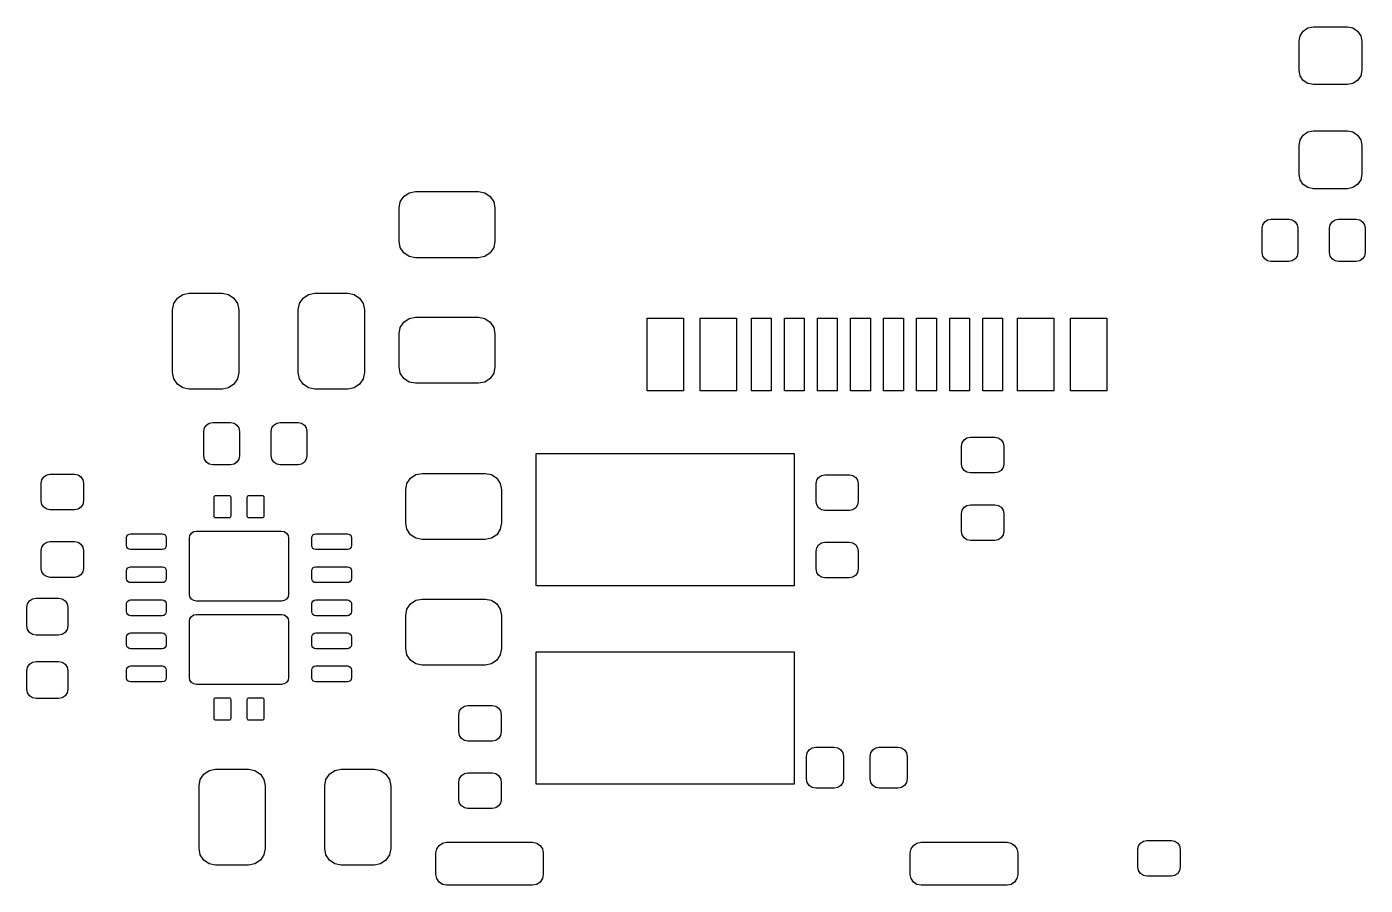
# Model space of a CAD drawing. Header units: inches. Extents: x 5.12 to 5.94, y -4.12 to -1.81.
# Drawn here: x 5.124 to 5.921, y -2.324 to -1.813 of the extents above; entities that cross this region are included whole.
import ezdxf

# ---------------------------------------------------------------- set-up
doc = ezdxf.new("R2010")
doc.units = ezdxf.units.IN
doc.header["$MEASUREMENT"] = 0
doc.layers.add('F.Paste', color=253, linetype='CONTINUOUS', true_color=0xb4a09a)

msp = doc.modelspace()

# ---------------------------------------------------------------- linework, layer by layer
at = {"layer": 'F.Paste', "linetype": 'CONTINUOUS'}
for p, q in [((5.88195, -1.81809), (5.88382, -1.8153)), ((5.88382, -1.8153), (5.88662, -1.81343)), ((5.88662, -1.81343), (5.88991, -1.81278)), ((5.88991, -1.81278), (5.91009, -1.81278)), ((5.91009, -1.81278), (5.91338, -1.81343)), ((5.91338, -1.81343), (5.91618, -1.8153)), ((5.91618, -1.8153), (5.91805, -1.81809)), ((5.8813, -1.82139), (5.88195, -1.81809)), ((5.8813, -1.83861), (5.8813, -1.82139)), ((5.91805, -1.81809), (5.9187, -1.82139)), ((5.9187, -1.82139), (5.9187, -1.83861)), ((5.88195, -1.84191), (5.8813, -1.83861)), ((5.9187, -1.83861), (5.91805, -1.84191)), ((5.88382, -1.8447), (5.88195, -1.84191)), ((5.88662, -1.84657), (5.88382, -1.8447)), ((5.88991, -1.84722), (5.88662, -1.84657)), ((5.91009, -1.84722), (5.88991, -1.84722)), ((5.91338, -1.84657), (5.91009, -1.84722)), ((5.91618, -1.8447), (5.91338, -1.84657)), ((5.91805, -1.84191), (5.91618, -1.8447)), ((5.8813, -1.8834), (5.88195, -1.8801)), ((5.88195, -1.8801), (5.88382, -1.87731)), ((5.88382, -1.87731), (5.88662, -1.87544)), ((5.88662, -1.87544), (5.88991, -1.87478)), ((5.88991, -1.87478), (5.91009, -1.87478)), ((5.91009, -1.87478), (5.91338, -1.87544)), ((5.91338, -1.87544), (5.91618, -1.87731)), ((5.91618, -1.87731), (5.91805, -1.8801)), ((5.91805, -1.8801), (5.9187, -1.8834)), ((5.8813, -1.90062), (5.8813, -1.8834)), ((5.9187, -1.8834), (5.9187, -1.90062)), ((5.88195, -1.90392), (5.8813, -1.90062)), ((5.88382, -1.90671), (5.88195, -1.90392)), ((5.91805, -1.90392), (5.91618, -1.90671)), ((5.9187, -1.90062), (5.91805, -1.90392)), ((5.34834, -1.9138), (5.35153, -1.91166)), ((5.35153, -1.91166), (5.3553, -1.91091)), ((5.3553, -1.91091), (5.3927, -1.91091)), ((5.3927, -1.91091), (5.39647, -1.91166)), ((5.39647, -1.91166), (5.39966, -1.9138)), ((5.88662, -1.90858), (5.88382, -1.90671)), ((5.88991, -1.90923), (5.88662, -1.90858)), ((5.91009, -1.90923), (5.88991, -1.90923)), ((5.91338, -1.90858), (5.91009, -1.90923)), ((5.91618, -1.90671), (5.91338, -1.90858)), ((5.34546, -1.92076), (5.34621, -1.91699)), ((5.34621, -1.91699), (5.34834, -1.9138)), ((5.39966, -1.9138), (5.40179, -1.91699)), ((5.40179, -1.91699), (5.40254, -1.92076)), ((5.34546, -1.94044), (5.34546, -1.92076)), ((5.40254, -1.92076), (5.40254, -1.94044)), ((5.86085, -1.92896), (5.86257, -1.92781)), ((5.86257, -1.92781), (5.86461, -1.9274)), ((5.86461, -1.9274), (5.87524, -1.9274)), ((5.87524, -1.9274), (5.87727, -1.92781)), ((5.87727, -1.92781), (5.87899, -1.92896)), ((5.90101, -1.92896), (5.90273, -1.92781)), ((5.90273, -1.92781), (5.90476, -1.9274)), ((5.90476, -1.9274), (5.91539, -1.9274)), ((5.91539, -1.9274), (5.91743, -1.92781)), ((5.91743, -1.92781), (5.91915, -1.92896)), ((5.85929, -1.93272), (5.8597, -1.93068)), ((5.85929, -1.94728), (5.85929, -1.93272)), ((5.8597, -1.93068), (5.86085, -1.92896)), ((5.87899, -1.92896), (5.88015, -1.93068)), ((5.88015, -1.93068), (5.88055, -1.93272)), ((5.88055, -1.93272), (5.88055, -1.94728)), ((5.89945, -1.93272), (5.89985, -1.93068)), ((5.89945, -1.94728), (5.89945, -1.93272)), ((5.89985, -1.93068), (5.90101, -1.92896)), ((5.91915, -1.92896), (5.9203, -1.93068)), ((5.9203, -1.93068), (5.92071, -1.93272)), ((5.92071, -1.93272), (5.92071, -1.94728)), ((5.34621, -1.94421), (5.34546, -1.94044)), ((5.34834, -1.9474), (5.34621, -1.94421)), ((5.40179, -1.94421), (5.39966, -1.9474)), ((5.40254, -1.94044), (5.40179, -1.94421)), ((5.35153, -1.94953), (5.34834, -1.9474)), ((5.3553, -1.95028), (5.35153, -1.94953)), ((5.3927, -1.95028), (5.3553, -1.95028)), ((5.39647, -1.94953), (5.3927, -1.95028)), ((5.39966, -1.9474), (5.39647, -1.94953)), ((5.8597, -1.94932), (5.85929, -1.94728)), ((5.86085, -1.95104), (5.8597, -1.94932)), ((5.86257, -1.95219), (5.86085, -1.95104)), ((5.86461, -1.9526), (5.86257, -1.95219)), ((5.87727, -1.95219), (5.87524, -1.9526)), ((5.87899, -1.95104), (5.87727, -1.95219)), ((5.88015, -1.94932), (5.87899, -1.95104)), ((5.88055, -1.94728), (5.88015, -1.94932)), ((5.89985, -1.94932), (5.89945, -1.94728)), ((5.90101, -1.95104), (5.89985, -1.94932)), ((5.90273, -1.95219), (5.90101, -1.95104)), ((5.90476, -1.9526), (5.90273, -1.95219)), ((5.91743, -1.95219), (5.91539, -1.9526)), ((5.91915, -1.95104), (5.91743, -1.95219)), ((5.9203, -1.94932), (5.91915, -1.95104)), ((5.92071, -1.94728), (5.9203, -1.94932)), ((5.87524, -1.9526), (5.86461, -1.9526)), ((5.91539, -1.9526), (5.90476, -1.9526)), ((5.21138, -1.97753), (5.21351, -1.97434)), ((5.21351, -1.97434), (5.21671, -1.97221)), ((5.21671, -1.97221), (5.22047, -1.97146)), ((5.22047, -1.97146), (5.24016, -1.97146)), ((5.24016, -1.97146), (5.24392, -1.97221)), ((5.24392, -1.97221), (5.24712, -1.97434)), ((5.24712, -1.97434), (5.24925, -1.97753)), ((5.28618, -1.97753), (5.28832, -1.97434)), ((5.28832, -1.97434), (5.29151, -1.97221)), ((5.29151, -1.97221), (5.29528, -1.97146)), ((5.29528, -1.97146), (5.31496, -1.97146)), ((5.31496, -1.97146), (5.31873, -1.97221)), ((5.31873, -1.97221), (5.32192, -1.97434)), ((5.32192, -1.97434), (5.32405, -1.97753)), ((5.21063, -1.9813), (5.21138, -1.97753)), ((5.21063, -2.0187), (5.21063, -1.9813)), ((5.24925, -1.97753), (5.25, -1.9813)), ((5.25, -1.9813), (5.25, -2.0187)), ((5.28543, -1.9813), (5.28618, -1.97753)), ((5.28543, -2.0187), (5.28543, -1.9813)), ((5.32405, -1.97753), (5.3248, -1.9813)), ((5.3248, -1.9813), (5.3248, -2.0187)), ((5.34546, -1.99556), (5.34621, -1.99179)), ((5.34621, -1.99179), (5.34834, -1.9886)), ((5.34834, -1.9886), (5.35153, -1.98647)), ((5.35153, -1.98647), (5.3553, -1.98572)), ((5.3553, -1.98572), (5.3927, -1.98572)), ((5.3927, -1.98572), (5.39647, -1.98647)), ((5.39647, -1.98647), (5.39966, -1.9886)), ((5.39966, -1.9886), (5.40179, -1.99179)), ((5.40179, -1.99179), (5.40254, -1.99556)), ((5.49319, -2.02963), (5.49319, -1.98632)), ((5.49319, -1.98632), (5.51484, -1.98632)), ((5.51484, -1.98632), (5.51484, -2.02963)), ((5.52469, -2.02963), (5.52469, -1.98632)), ((5.52469, -1.98632), (5.54634, -1.98632)), ((5.54634, -1.98632), (5.54634, -2.02963)), ((5.5552, -2.02963), (5.5552, -1.98632)), ((5.5552, -1.98632), (5.56701, -1.98632)), ((5.56701, -1.98632), (5.56701, -2.02963)), ((5.57488, -2.02963), (5.57488, -1.98632)), ((5.57488, -1.98632), (5.58669, -1.98632)), ((5.58669, -1.98632), (5.58669, -2.02963)), ((5.59457, -2.02963), (5.59457, -1.98632)), ((5.59457, -1.98632), (5.60638, -1.98632)), ((5.60638, -1.98632), (5.60638, -2.02963)), ((5.61425, -2.02963), (5.61425, -1.98632)), ((5.61425, -1.98632), (5.62606, -1.98632)), ((5.62606, -1.98632), (5.62606, -2.02963)), ((5.63394, -2.02963), (5.63394, -1.98632)), ((5.63394, -1.98632), (5.64575, -1.98632)), ((5.64575, -1.98632), (5.64575, -2.02963)), ((5.65362, -2.02963), (5.65362, -1.98632)), ((5.65362, -1.98632), (5.66543, -1.98632)), ((5.66543, -1.98632), (5.66543, -2.02963)), ((5.67331, -2.02963), (5.67331, -1.98632)), ((5.67331, -1.98632), (5.68512, -1.98632)), ((5.68512, -1.98632), (5.68512, -2.02963)), ((5.69299, -2.02963), (5.69299, -1.98632)), ((5.69299, -1.98632), (5.7048, -1.98632)), ((5.7048, -1.98632), (5.7048, -2.02963)), ((5.71366, -2.02963), (5.71366, -1.98632)), ((5.71366, -1.98632), (5.73531, -1.98632)), ((5.73531, -1.98632), (5.73531, -2.02963)), ((5.74516, -2.02963), (5.74516, -1.98632)), ((5.74516, -1.98632), (5.76681, -1.98632)), ((5.76681, -1.98632), (5.76681, -2.02963)), ((5.34546, -2.01524), (5.34546, -1.99556)), ((5.40254, -1.99556), (5.40254, -2.01524)), ((5.34621, -2.01901), (5.34546, -2.01524)), ((5.40254, -2.01524), (5.40179, -2.01901)), ((5.21138, -2.02247), (5.21063, -2.0187)), ((5.21351, -2.02566), (5.21138, -2.02247)), ((5.24925, -2.02247), (5.24712, -2.02566)), ((5.25, -2.0187), (5.24925, -2.02247)), ((5.28618, -2.02247), (5.28543, -2.0187)), ((5.28832, -2.02566), (5.28618, -2.02247)), ((5.32405, -2.02247), (5.32192, -2.02566)), ((5.3248, -2.0187), (5.32405, -2.02247)), ((5.34834, -2.0222), (5.34621, -2.01901)), ((5.35153, -2.02434), (5.34834, -2.0222)), ((5.39966, -2.0222), (5.39647, -2.02434)), ((5.40179, -2.01901), (5.39966, -2.0222)), ((5.21671, -2.02779), (5.21351, -2.02566)), ((5.22047, -2.02854), (5.21671, -2.02779)), ((5.24016, -2.02854), (5.22047, -2.02854)), ((5.24392, -2.02779), (5.24016, -2.02854)), ((5.24712, -2.02566), (5.24392, -2.02779)), ((5.29151, -2.02779), (5.28832, -2.02566)), ((5.29528, -2.02854), (5.29151, -2.02779)), ((5.31496, -2.02854), (5.29528, -2.02854)), ((5.31873, -2.02779), (5.31496, -2.02854)), ((5.32192, -2.02566), (5.31873, -2.02779)), ((5.3553, -2.02509), (5.35153, -2.02434)), ((5.3927, -2.02509), (5.3553, -2.02509)), ((5.39647, -2.02434), (5.3927, -2.02509)), ((5.51484, -2.02963), (5.49319, -2.02963)), ((5.54634, -2.02963), (5.52469, -2.02963)), ((5.56701, -2.02963), (5.5552, -2.02963)), ((5.58669, -2.02963), (5.57488, -2.02963)), ((5.60638, -2.02963), (5.59457, -2.02963)), ((5.62606, -2.02963), (5.61425, -2.02963)), ((5.64575, -2.02963), (5.63394, -2.02963)), ((5.66543, -2.02963), (5.65362, -2.02963)), ((5.68512, -2.02963), (5.67331, -2.02963)), ((5.7048, -2.02963), (5.69299, -2.02963)), ((5.73531, -2.02963), (5.71366, -2.02963)), ((5.76681, -2.02963), (5.74516, -2.02963)), ((5.22921, -2.05372), (5.22962, -2.05168)), ((5.22921, -2.06828), (5.22921, -2.05372)), ((5.22962, -2.05168), (5.23077, -2.04996)), ((5.23077, -2.04996), (5.23249, -2.04881)), ((5.23249, -2.04881), (5.23453, -2.0484)), ((5.23453, -2.0484), (5.24516, -2.0484)), ((5.24516, -2.0484), (5.24719, -2.04881)), ((5.24719, -2.04881), (5.24892, -2.04996)), ((5.24892, -2.04996), (5.25007, -2.05168)), ((5.25007, -2.05168), (5.25047, -2.05372)), ((5.25047, -2.05372), (5.25047, -2.06828)), ((5.26937, -2.05372), (5.26977, -2.05168)), ((5.26937, -2.06828), (5.26937, -2.05372)), ((5.26977, -2.05168), (5.27093, -2.04996)), ((5.27093, -2.04996), (5.27265, -2.04881)), ((5.27265, -2.04881), (5.27469, -2.0484)), ((5.27469, -2.0484), (5.28531, -2.0484)), ((5.28531, -2.0484), (5.28735, -2.04881)), ((5.28735, -2.04881), (5.28907, -2.04996)), ((5.28907, -2.04996), (5.29023, -2.05168)), ((5.29023, -2.05168), (5.29063, -2.05372)), ((5.29063, -2.05372), (5.29063, -2.06828)), ((5.68031, -2.06253), (5.68072, -2.06049)), ((5.68031, -2.07316), (5.68031, -2.06253)), ((5.68072, -2.06049), (5.68187, -2.05877)), ((5.68187, -2.05877), (5.6836, -2.05762)), ((5.6836, -2.05762), (5.68563, -2.05721)), ((5.68563, -2.05721), (5.7002, -2.05721)), ((5.7002, -2.05721), (5.70223, -2.05762)), ((5.70223, -2.05762), (5.70396, -2.05877)), ((5.70396, -2.05877), (5.70511, -2.06049)), ((5.70511, -2.06049), (5.70551, -2.06253)), ((5.70551, -2.06253), (5.70551, -2.07316)), ((5.22962, -2.07032), (5.22921, -2.06828)), ((5.23077, -2.07204), (5.22962, -2.07032)), ((5.25007, -2.07032), (5.24892, -2.07204)), ((5.25047, -2.06828), (5.25007, -2.07032)), ((5.26977, -2.07032), (5.26937, -2.06828)), ((5.27093, -2.07204), (5.26977, -2.07032)), ((5.29023, -2.07032), (5.28907, -2.07204)), ((5.29063, -2.06828), (5.29023, -2.07032)), ((5.42717, -2.14567), (5.42717, -2.06693)), ((5.42717, -2.06693), (5.58071, -2.06693)), ((5.58071, -2.06693), (5.58071, -2.14567)), ((5.13396, -2.08077), (5.13568, -2.07962)), ((5.13568, -2.07962), (5.13772, -2.07921)), ((5.13772, -2.07921), (5.15228, -2.07921)), ((5.15228, -2.07921), (5.15432, -2.07962)), ((5.15432, -2.07962), (5.15604, -2.08077)), ((5.23249, -2.07319), (5.23077, -2.07204)), ((5.23453, -2.0736), (5.23249, -2.07319)), ((5.24516, -2.0736), (5.23453, -2.0736)), ((5.24719, -2.07319), (5.24516, -2.0736)), ((5.24892, -2.07204), (5.24719, -2.07319)), ((5.27265, -2.07319), (5.27093, -2.07204)), ((5.27469, -2.0736), (5.27265, -2.07319)), ((5.28531, -2.0736), (5.27469, -2.0736)), ((5.28735, -2.07319), (5.28531, -2.0736)), ((5.28907, -2.07204), (5.28735, -2.07319)), ((5.35229, -2.08162), (5.35549, -2.07949)), ((5.35549, -2.07949), (5.35925, -2.07874)), ((5.35925, -2.07874), (5.39665, -2.07874)), ((5.39665, -2.07874), (5.40042, -2.07949)), ((5.40042, -2.07949), (5.40361, -2.08162)), ((5.59526, -2.08108), (5.59698, -2.07993)), ((5.59698, -2.07993), (5.59902, -2.07953)), ((5.59902, -2.07953), (5.61358, -2.07953)), ((5.61358, -2.07953), (5.61562, -2.07993)), ((5.61562, -2.07993), (5.61734, -2.08108)), ((5.68072, -2.07519), (5.68031, -2.07316)), ((5.68187, -2.07692), (5.68072, -2.07519)), ((5.6836, -2.07807), (5.68187, -2.07692)), ((5.68563, -2.07847), (5.6836, -2.07807)), ((5.7002, -2.07847), (5.68563, -2.07847)), ((5.70223, -2.07807), (5.7002, -2.07847)), ((5.70396, -2.07692), (5.70223, -2.07807)), ((5.70511, -2.07519), (5.70396, -2.07692)), ((5.70551, -2.07316), (5.70511, -2.07519)), ((5.1324, -2.08453), (5.13281, -2.08249)), ((5.1324, -2.09516), (5.1324, -2.08453)), ((5.13281, -2.08249), (5.13396, -2.08077)), ((5.15604, -2.08077), (5.15719, -2.08249)), ((5.15719, -2.08249), (5.1576, -2.08453)), ((5.1576, -2.08453), (5.1576, -2.09516)), ((5.34941, -2.08858), (5.35016, -2.08482)), ((5.35016, -2.08482), (5.35229, -2.08162)), ((5.40361, -2.08162), (5.40575, -2.08482)), ((5.40575, -2.08482), (5.4065, -2.08858)), ((5.5937, -2.08484), (5.59411, -2.08281)), ((5.5937, -2.09547), (5.5937, -2.08484)), ((5.59411, -2.08281), (5.59526, -2.08108)), ((5.61734, -2.08108), (5.61849, -2.08281)), ((5.61849, -2.08281), (5.6189, -2.08484)), ((5.6189, -2.08484), (5.6189, -2.09547)), ((5.13281, -2.09719), (5.1324, -2.09516)), ((5.1576, -2.09516), (5.15719, -2.09719)), ((5.23539, -2.09282), (5.23547, -2.09244)), ((5.23539, -2.10424), (5.23539, -2.09282)), ((5.23547, -2.09244), (5.23568, -2.09212)), ((5.23568, -2.09212), (5.236, -2.09191)), ((5.236, -2.09191), (5.23638, -2.09183)), ((5.23638, -2.09183), (5.24425, -2.09183)), ((5.24425, -2.09183), (5.24463, -2.09191)), ((5.24463, -2.09191), (5.24495, -2.09212)), ((5.24495, -2.09212), (5.24516, -2.09244)), ((5.24516, -2.09244), (5.24524, -2.09282)), ((5.24524, -2.09282), (5.24524, -2.10424)), ((5.25508, -2.09282), (5.25515, -2.09244)), ((5.25508, -2.10424), (5.25508, -2.09282)), ((5.25515, -2.09244), (5.25537, -2.09212)), ((5.25537, -2.09212), (5.25569, -2.09191)), ((5.25569, -2.09191), (5.25606, -2.09183)), ((5.25606, -2.09183), (5.26394, -2.09183)), ((5.26394, -2.09183), (5.26431, -2.09191)), ((5.26431, -2.09191), (5.26463, -2.09212)), ((5.26463, -2.09212), (5.26485, -2.09244)), ((5.26485, -2.09244), (5.26492, -2.09282)), ((5.26492, -2.09282), (5.26492, -2.10424)), ((5.34941, -2.10827), (5.34941, -2.08858)), ((5.4065, -2.08858), (5.4065, -2.10827)), ((5.59411, -2.09751), (5.5937, -2.09547)), ((5.6189, -2.09547), (5.61849, -2.09751)), ((5.13396, -2.09892), (5.13281, -2.09719)), ((5.13568, -2.10007), (5.13396, -2.09892)), ((5.13772, -2.10047), (5.13568, -2.10007)), ((5.15228, -2.10047), (5.13772, -2.10047)), ((5.15432, -2.10007), (5.15228, -2.10047)), ((5.15604, -2.09892), (5.15432, -2.10007)), ((5.15719, -2.09719), (5.15604, -2.09892)), ((5.59526, -2.09923), (5.59411, -2.09751)), ((5.59698, -2.10038), (5.59526, -2.09923)), ((5.59902, -2.10079), (5.59698, -2.10038)), ((5.61358, -2.10079), (5.59902, -2.10079)), ((5.61562, -2.10038), (5.61358, -2.10079)), ((5.61734, -2.09923), (5.61562, -2.10038)), ((5.61849, -2.09751), (5.61734, -2.09923)), ((5.68031, -2.10269), (5.68072, -2.10065)), ((5.68031, -2.11331), (5.68031, -2.10269)), ((5.68072, -2.10065), (5.68187, -2.09893)), ((5.68187, -2.09893), (5.6836, -2.09777)), ((5.6836, -2.09777), (5.68563, -2.09737)), ((5.68563, -2.09737), (5.7002, -2.09737)), ((5.7002, -2.09737), (5.70223, -2.09777)), ((5.70223, -2.09777), (5.70396, -2.09893)), ((5.70396, -2.09893), (5.70511, -2.10065)), ((5.70511, -2.10065), (5.70551, -2.10269)), ((5.70551, -2.10269), (5.70551, -2.11331)), ((5.23547, -2.10461), (5.23539, -2.10424)), ((5.23568, -2.10493), (5.23547, -2.10461)), ((5.236, -2.10515), (5.23568, -2.10493)), ((5.23638, -2.10522), (5.236, -2.10515)), ((5.24425, -2.10522), (5.23638, -2.10522)), ((5.24463, -2.10515), (5.24425, -2.10522)), ((5.24495, -2.10493), (5.24463, -2.10515)), ((5.24516, -2.10461), (5.24495, -2.10493)), ((5.24524, -2.10424), (5.24516, -2.10461)), ((5.25515, -2.10461), (5.25508, -2.10424)), ((5.25537, -2.10493), (5.25515, -2.10461)), ((5.25569, -2.10515), (5.25537, -2.10493)), ((5.25606, -2.10522), (5.25569, -2.10515)), ((5.26394, -2.10522), (5.25606, -2.10522)), ((5.26431, -2.10515), (5.26394, -2.10522)), ((5.26463, -2.10493), (5.26431, -2.10515)), ((5.26485, -2.10461), (5.26463, -2.10493)), ((5.26492, -2.10424), (5.26485, -2.10461)), ((5.35016, -2.11203), (5.34941, -2.10827)), ((5.4065, -2.10827), (5.40575, -2.11203)), ((5.13396, -2.12093), (5.13568, -2.11977)), ((5.13568, -2.11977), (5.13772, -2.11937)), ((5.13772, -2.11937), (5.15228, -2.11937)), ((5.15228, -2.11937), (5.15432, -2.11977)), ((5.15432, -2.11977), (5.15604, -2.12093)), ((5.18323, -2.11703), (5.18341, -2.11613)), ((5.18323, -2.12176), (5.18323, -2.11703)), ((5.18341, -2.11613), (5.18392, -2.11536)), ((5.18392, -2.11536), (5.18469, -2.11485)), ((5.18469, -2.11485), (5.18559, -2.11467)), ((5.18559, -2.11467), (5.20449, -2.11467)), ((5.20449, -2.11467), (5.20539, -2.11485)), ((5.20539, -2.11485), (5.20616, -2.11536)), ((5.20616, -2.11536), (5.20667, -2.11613)), ((5.20667, -2.11613), (5.20685, -2.11703)), ((5.20685, -2.11703), (5.20685, -2.12176)), ((5.22063, -2.11727), (5.22095, -2.11567)), ((5.22063, -2.15065), (5.22063, -2.11727)), ((5.22095, -2.11567), (5.22185, -2.11432)), ((5.22185, -2.11432), (5.22321, -2.11341)), ((5.22321, -2.11341), (5.2248, -2.11309)), ((5.2248, -2.11309), (5.27551, -2.11309)), ((5.27551, -2.11309), (5.27711, -2.11341)), ((5.27711, -2.11341), (5.27846, -2.11432)), ((5.27846, -2.11432), (5.27937, -2.11567)), ((5.27937, -2.11567), (5.27969, -2.11727)), ((5.27969, -2.11727), (5.27969, -2.15065)), ((5.29346, -2.11703), (5.29364, -2.11613)), ((5.29346, -2.12176), (5.29346, -2.11703)), ((5.29364, -2.11613), (5.29416, -2.11536)), ((5.29416, -2.11536), (5.29492, -2.11485)), ((5.29492, -2.11485), (5.29583, -2.11467)), ((5.29583, -2.11467), (5.31472, -2.11467)), ((5.31472, -2.11467), (5.31563, -2.11485)), ((5.31563, -2.11485), (5.31639, -2.11536)), ((5.31639, -2.11536), (5.31691, -2.11613)), ((5.31691, -2.11613), (5.31709, -2.11703)), ((5.31709, -2.11703), (5.31709, -2.12176)), ((5.35229, -2.11523), (5.35016, -2.11203)), ((5.35549, -2.11736), (5.35229, -2.11523)), ((5.35925, -2.11811), (5.35549, -2.11736)), ((5.39665, -2.11811), (5.35925, -2.11811)), ((5.40042, -2.11736), (5.39665, -2.11811)), ((5.40361, -2.11523), (5.40042, -2.11736)), ((5.40575, -2.11203), (5.40361, -2.11523)), ((5.59698, -2.12009), (5.59902, -2.11969)), ((5.59902, -2.11969), (5.61358, -2.11969)), ((5.61358, -2.11969), (5.61562, -2.12009)), ((5.68072, -2.11535), (5.68031, -2.11331)), ((5.68187, -2.11707), (5.68072, -2.11535)), ((5.6836, -2.11823), (5.68187, -2.11707)), ((5.68563, -2.11863), (5.6836, -2.11823)), ((5.7002, -2.11863), (5.68563, -2.11863)), ((5.70223, -2.11823), (5.7002, -2.11863)), ((5.70396, -2.11707), (5.70223, -2.11823)), ((5.70511, -2.11535), (5.70396, -2.11707)), ((5.70551, -2.11331), (5.70511, -2.11535)), ((5.1324, -2.12469), (5.13281, -2.12265)), ((5.1324, -2.13531), (5.1324, -2.12469)), ((5.13281, -2.12265), (5.13396, -2.12093)), ((5.15604, -2.12093), (5.15719, -2.12265)), ((5.15719, -2.12265), (5.1576, -2.12469)), ((5.1576, -2.12469), (5.1576, -2.13531)), ((5.18341, -2.12266), (5.18323, -2.12176)), ((5.18392, -2.12343), (5.18341, -2.12266)), ((5.18469, -2.12394), (5.18392, -2.12343)), ((5.18559, -2.12412), (5.18469, -2.12394)), ((5.20449, -2.12412), (5.18559, -2.12412)), ((5.20539, -2.12394), (5.20449, -2.12412)), ((5.20616, -2.12343), (5.20539, -2.12394)), ((5.20667, -2.12266), (5.20616, -2.12343)), ((5.20685, -2.12176), (5.20667, -2.12266)), ((5.29364, -2.12266), (5.29346, -2.12176)), ((5.29416, -2.12343), (5.29364, -2.12266)), ((5.29492, -2.12394), (5.29416, -2.12343)), ((5.29583, -2.12412), (5.29492, -2.12394)), ((5.31472, -2.12412), (5.29583, -2.12412)), ((5.31563, -2.12394), (5.31472, -2.12412)), ((5.31639, -2.12343), (5.31563, -2.12394)), ((5.31691, -2.12266), (5.31639, -2.12343)), ((5.31709, -2.12176), (5.31691, -2.12266)), ((5.5937, -2.125), (5.59411, -2.12297)), ((5.5937, -2.13563), (5.5937, -2.125)), ((5.59411, -2.12297), (5.59526, -2.12124)), ((5.59526, -2.12124), (5.59698, -2.12009)), ((5.61562, -2.12009), (5.61734, -2.12124)), ((5.61734, -2.12124), (5.61849, -2.12297)), ((5.61849, -2.12297), (5.6189, -2.125)), ((5.6189, -2.125), (5.6189, -2.13563)), ((5.13281, -2.13735), (5.1324, -2.13531)), ((5.1576, -2.13531), (5.15719, -2.13735)), ((5.18341, -2.13581), (5.18392, -2.13505)), ((5.18392, -2.13505), (5.18469, -2.13453)), ((5.18469, -2.13453), (5.18559, -2.13435)), ((5.18559, -2.13435), (5.20449, -2.13435)), ((5.20449, -2.13435), (5.20539, -2.13453)), ((5.20539, -2.13453), (5.20616, -2.13505)), ((5.20616, -2.13505), (5.20667, -2.13581)), ((5.29364, -2.13581), (5.29416, -2.13505)), ((5.29416, -2.13505), (5.29492, -2.13453)), ((5.29492, -2.13453), (5.29583, -2.13435)), ((5.29583, -2.13435), (5.31472, -2.13435)), ((5.31472, -2.13435), (5.31563, -2.13453)), ((5.31563, -2.13453), (5.31639, -2.13505)), ((5.31639, -2.13505), (5.31691, -2.13581)), ((5.59411, -2.13766), (5.5937, -2.13563)), ((5.6189, -2.13563), (5.61849, -2.13766)), ((5.13396, -2.13907), (5.13281, -2.13735)), ((5.13568, -2.14023), (5.13396, -2.13907)), ((5.13772, -2.14063), (5.13568, -2.14023)), ((5.15228, -2.14063), (5.13772, -2.14063)), ((5.15432, -2.14023), (5.15228, -2.14063)), ((5.15604, -2.13907), (5.15432, -2.14023)), ((5.15719, -2.13735), (5.15604, -2.13907)), ((5.18323, -2.13672), (5.18341, -2.13581)), ((5.18323, -2.14144), (5.18323, -2.13672)), ((5.18341, -2.14234), (5.18323, -2.14144)), ((5.18392, -2.14311), (5.18341, -2.14234)), ((5.18469, -2.14362), (5.18392, -2.14311)), ((5.18559, -2.1438), (5.18469, -2.14362)), ((5.20539, -2.14362), (5.20449, -2.1438)), ((5.20616, -2.14311), (5.20539, -2.14362)), ((5.20667, -2.14234), (5.20616, -2.14311)), ((5.20667, -2.13581), (5.20685, -2.13672)), ((5.20685, -2.14144), (5.20667, -2.14234)), ((5.20685, -2.13672), (5.20685, -2.14144)), ((5.29346, -2.13672), (5.29364, -2.13581)), ((5.29346, -2.14144), (5.29346, -2.13672)), ((5.29364, -2.14234), (5.29346, -2.14144)), ((5.29416, -2.14311), (5.29364, -2.14234)), ((5.29492, -2.14362), (5.29416, -2.14311)), ((5.29583, -2.1438), (5.29492, -2.14362)), ((5.31563, -2.14362), (5.31472, -2.1438)), ((5.31639, -2.14311), (5.31563, -2.14362)), ((5.31691, -2.14234), (5.31639, -2.14311)), ((5.31691, -2.13581), (5.31709, -2.13672)), ((5.31709, -2.14144), (5.31691, -2.14234)), ((5.31709, -2.13672), (5.31709, -2.14144)), ((5.59526, -2.13939), (5.59411, -2.13766)), ((5.59698, -2.14054), (5.59526, -2.13939)), ((5.59902, -2.14094), (5.59698, -2.14054)), ((5.61358, -2.14094), (5.59902, -2.14094)), ((5.61562, -2.14054), (5.61358, -2.14094)), ((5.61734, -2.13939), (5.61562, -2.14054)), ((5.61849, -2.13766), (5.61734, -2.13939)), ((5.20449, -2.1438), (5.18559, -2.1438)), ((5.22095, -2.15225), (5.22063, -2.15065)), ((5.27969, -2.15065), (5.27937, -2.15225)), ((5.31472, -2.1438), (5.29583, -2.1438)), ((5.58071, -2.14567), (5.42717, -2.14567)), ((5.1238, -2.15849), (5.12421, -2.15638)), ((5.1238, -2.16951), (5.1238, -2.15849)), ((5.12421, -2.15638), (5.12541, -2.15459)), ((5.12541, -2.15459), (5.1272, -2.1534)), ((5.1272, -2.1534), (5.12931, -2.15298)), ((5.12931, -2.15298), (5.14269, -2.15298)), ((5.14269, -2.15298), (5.1448, -2.1534)), ((5.1448, -2.1534), (5.14659, -2.15459)), ((5.14659, -2.15459), (5.14779, -2.15638)), ((5.14779, -2.15638), (5.1482, -2.15849)), ((5.1482, -2.15849), (5.1482, -2.16951)), ((5.18323, -2.1564), (5.18341, -2.1555)), ((5.18323, -2.16113), (5.18323, -2.1564)), ((5.18341, -2.1555), (5.18392, -2.15473)), ((5.18392, -2.15473), (5.18469, -2.15422)), ((5.18469, -2.15422), (5.18559, -2.15404)), ((5.18559, -2.15404), (5.20449, -2.15404)), ((5.20449, -2.15404), (5.20539, -2.15422)), ((5.20539, -2.15422), (5.20616, -2.15473)), ((5.20616, -2.15473), (5.20667, -2.1555)), ((5.20667, -2.1555), (5.20685, -2.1564)), ((5.20685, -2.1564), (5.20685, -2.16113)), ((5.22185, -2.1536), (5.22095, -2.15225)), ((5.22321, -2.15451), (5.22185, -2.1536)), ((5.2248, -2.15483), (5.22321, -2.15451)), ((5.27551, -2.15483), (5.2248, -2.15483)), ((5.27711, -2.15451), (5.27551, -2.15483)), ((5.27846, -2.1536), (5.27711, -2.15451)), ((5.27937, -2.15225), (5.27846, -2.1536)), ((5.29346, -2.1564), (5.29364, -2.1555)), ((5.29346, -2.16113), (5.29346, -2.1564)), ((5.29364, -2.1555), (5.29416, -2.15473)), ((5.29416, -2.15473), (5.29492, -2.15422)), ((5.29492, -2.15422), (5.29583, -2.15404)), ((5.29583, -2.15404), (5.31472, -2.15404)), ((5.31472, -2.15404), (5.31563, -2.15422)), ((5.31563, -2.15422), (5.31639, -2.15473)), ((5.31639, -2.15473), (5.31691, -2.1555)), ((5.31691, -2.1555), (5.31709, -2.1564)), ((5.31709, -2.1564), (5.31709, -2.16113)), ((5.34941, -2.16339), (5.35016, -2.15962)), ((5.35016, -2.15962), (5.35229, -2.15643)), ((5.35229, -2.15643), (5.35549, -2.15429)), ((5.35549, -2.15429), (5.35925, -2.15354)), ((5.35925, -2.15354), (5.39665, -2.15354)), ((5.39665, -2.15354), (5.40042, -2.15429)), ((5.40042, -2.15429), (5.40361, -2.15643)), ((5.40361, -2.15643), (5.40575, -2.15962)), ((5.40575, -2.15962), (5.4065, -2.16339)), ((5.18341, -2.16203), (5.18323, -2.16113)), ((5.18392, -2.1628), (5.18341, -2.16203)), ((5.18469, -2.16331), (5.18392, -2.1628)), ((5.18559, -2.16349), (5.18469, -2.16331)), ((5.20449, -2.16349), (5.18559, -2.16349)), ((5.20539, -2.16331), (5.20449, -2.16349)), ((5.20616, -2.1628), (5.20539, -2.16331)), ((5.20667, -2.16203), (5.20616, -2.1628)), ((5.20685, -2.16113), (5.20667, -2.16203)), ((5.22063, -2.16687), (5.22095, -2.16528)), ((5.22063, -2.20026), (5.22063, -2.16687)), ((5.22095, -2.16528), (5.22185, -2.16392)), ((5.22185, -2.16392), (5.22321, -2.16302)), ((5.22321, -2.16302), (5.2248, -2.1627)), ((5.2248, -2.1627), (5.27551, -2.1627)), ((5.27551, -2.1627), (5.27711, -2.16302)), ((5.27711, -2.16302), (5.27846, -2.16392)), ((5.27846, -2.16392), (5.27937, -2.16528)), ((5.27937, -2.16528), (5.27969, -2.16687)), ((5.27969, -2.16687), (5.27969, -2.20026)), ((5.29364, -2.16203), (5.29346, -2.16113)), ((5.29416, -2.1628), (5.29364, -2.16203)), ((5.29492, -2.16331), (5.29416, -2.1628)), ((5.29583, -2.16349), (5.29492, -2.16331)), ((5.31472, -2.16349), (5.29583, -2.16349)), ((5.31563, -2.16331), (5.31472, -2.16349)), ((5.31639, -2.1628), (5.31563, -2.16331)), ((5.31691, -2.16203), (5.31639, -2.1628)), ((5.31709, -2.16113), (5.31691, -2.16203)), ((5.34941, -2.18307), (5.34941, -2.16339)), ((5.4065, -2.16339), (5.4065, -2.18307)), ((5.12421, -2.17162), (5.1238, -2.16951)), ((5.12541, -2.17341), (5.12421, -2.17162)), ((5.1272, -2.1746), (5.12541, -2.17341)), ((5.12931, -2.17502), (5.1272, -2.1746)), ((5.14269, -2.17502), (5.12931, -2.17502)), ((5.1448, -2.1746), (5.14269, -2.17502)), ((5.14659, -2.17341), (5.1448, -2.1746)), ((5.14779, -2.17162), (5.14659, -2.17341)), ((5.1482, -2.16951), (5.14779, -2.17162)), ((5.18323, -2.17609), (5.18341, -2.17518)), ((5.18341, -2.17518), (5.18392, -2.17442)), ((5.18392, -2.17442), (5.18469, -2.1739)), ((5.18469, -2.1739), (5.18559, -2.17372)), ((5.18559, -2.17372), (5.20449, -2.17372)), ((5.20449, -2.17372), (5.20539, -2.1739)), ((5.20539, -2.1739), (5.20616, -2.17442)), ((5.20616, -2.17442), (5.20667, -2.17518)), ((5.20667, -2.17518), (5.20685, -2.17609)), ((5.29346, -2.17609), (5.29364, -2.17518)), ((5.29364, -2.17518), (5.29416, -2.17442)), ((5.29416, -2.17442), (5.29492, -2.1739)), ((5.29492, -2.1739), (5.29583, -2.17372)), ((5.29583, -2.17372), (5.31472, -2.17372)), ((5.31472, -2.17372), (5.31563, -2.1739)), ((5.31563, -2.1739), (5.31639, -2.17442)), ((5.31639, -2.17442), (5.31691, -2.17518)), ((5.31691, -2.17518), (5.31709, -2.17609)), ((5.18323, -2.18081), (5.18323, -2.17609)), ((5.18341, -2.18172), (5.18323, -2.18081)), ((5.18392, -2.18248), (5.18341, -2.18172)), ((5.18469, -2.18299), (5.18392, -2.18248)), ((5.18559, -2.18317), (5.18469, -2.18299)), ((5.20449, -2.18317), (5.18559, -2.18317)), ((5.20539, -2.18299), (5.20449, -2.18317)), ((5.20616, -2.18248), (5.20539, -2.18299)), ((5.20667, -2.18172), (5.20616, -2.18248)), ((5.20685, -2.18081), (5.20667, -2.18172)), ((5.20685, -2.17609), (5.20685, -2.18081)), ((5.29346, -2.18081), (5.29346, -2.17609)), ((5.29364, -2.18172), (5.29346, -2.18081)), ((5.29416, -2.18248), (5.29364, -2.18172)), ((5.29492, -2.18299), (5.29416, -2.18248)), ((5.29583, -2.18317), (5.29492, -2.18299)), ((5.31472, -2.18317), (5.29583, -2.18317)), ((5.31563, -2.18299), (5.31472, -2.18317)), ((5.31639, -2.18248), (5.31563, -2.18299)), ((5.31691, -2.18172), (5.31639, -2.18248)), ((5.31709, -2.18081), (5.31691, -2.18172)), ((5.31709, -2.17609), (5.31709, -2.18081)), ((5.35016, -2.18684), (5.34941, -2.18307)), ((5.4065, -2.18307), (5.40575, -2.18684)), ((5.12541, -2.19239), (5.1272, -2.19119)), ((5.1272, -2.19119), (5.12931, -2.19077)), ((5.12931, -2.19077), (5.14269, -2.19077)), ((5.14269, -2.19077), (5.1448, -2.19119)), ((5.1448, -2.19119), (5.14659, -2.19239)), ((5.35229, -2.19003), (5.35016, -2.18684)), ((5.35549, -2.19216), (5.35229, -2.19003)), ((5.40361, -2.19003), (5.40042, -2.19216)), ((5.40575, -2.18684), (5.40361, -2.19003)), ((5.42717, -2.26378), (5.42717, -2.18504)), ((5.42717, -2.18504), (5.58071, -2.18504)), ((5.58071, -2.18504), (5.58071, -2.26378)), ((5.1238, -2.19628), (5.12421, -2.19417)), ((5.1238, -2.20731), (5.1238, -2.19628)), ((5.12421, -2.19417), (5.12541, -2.19239)), ((5.14659, -2.19239), (5.14779, -2.19417)), ((5.14779, -2.19417), (5.1482, -2.19628)), ((5.1482, -2.19628), (5.1482, -2.20731)), ((5.18323, -2.19577), (5.18341, -2.19487)), ((5.18323, -2.2005), (5.18323, -2.19577)), ((5.18341, -2.19487), (5.18392, -2.1941)), ((5.18392, -2.1941), (5.18469, -2.19359)), ((5.18469, -2.19359), (5.18559, -2.19341)), ((5.18559, -2.19341), (5.20449, -2.19341)), ((5.20449, -2.19341), (5.20539, -2.19359)), ((5.20539, -2.19359), (5.20616, -2.1941)), ((5.20616, -2.1941), (5.20667, -2.19487)), ((5.20667, -2.19487), (5.20685, -2.19577)), ((5.20685, -2.19577), (5.20685, -2.2005)), ((5.29346, -2.19577), (5.29364, -2.19487)), ((5.29346, -2.2005), (5.29346, -2.19577)), ((5.29364, -2.19487), (5.29416, -2.1941)), ((5.29416, -2.1941), (5.29492, -2.19359)), ((5.29492, -2.19359), (5.29583, -2.19341)), ((5.29583, -2.19341), (5.31472, -2.19341)), ((5.31472, -2.19341), (5.31563, -2.19359)), ((5.31563, -2.19359), (5.31639, -2.1941)), ((5.31639, -2.1941), (5.31691, -2.19487)), ((5.31691, -2.19487), (5.31709, -2.19577)), ((5.31709, -2.19577), (5.31709, -2.2005)), ((5.35925, -2.19291), (5.35549, -2.19216)), ((5.39665, -2.19291), (5.35925, -2.19291)), ((5.40042, -2.19216), (5.39665, -2.19291)), ((5.12421, -2.20942), (5.1238, -2.20731)), ((5.1482, -2.20731), (5.14779, -2.20942)), ((5.18341, -2.2014), (5.18323, -2.2005)), ((5.18392, -2.20217), (5.18341, -2.2014)), ((5.18469, -2.20268), (5.18392, -2.20217)), ((5.18559, -2.20286), (5.18469, -2.20268)), ((5.20449, -2.20286), (5.18559, -2.20286)), ((5.20539, -2.20268), (5.20449, -2.20286)), ((5.20616, -2.20217), (5.20539, -2.20268)), ((5.20667, -2.2014), (5.20616, -2.20217)), ((5.20685, -2.2005), (5.20667, -2.2014)), ((5.22095, -2.20186), (5.22063, -2.20026)), ((5.22185, -2.20321), (5.22095, -2.20186)), ((5.22321, -2.20412), (5.22185, -2.20321)), ((5.2248, -2.20443), (5.22321, -2.20412)), ((5.27551, -2.20443), (5.2248, -2.20443)), ((5.27711, -2.20412), (5.27551, -2.20443)), ((5.27846, -2.20321), (5.27711, -2.20412)), ((5.27937, -2.20186), (5.27846, -2.20321)), ((5.27969, -2.20026), (5.27937, -2.20186)), ((5.29364, -2.2014), (5.29346, -2.2005)), ((5.29416, -2.20217), (5.29364, -2.2014)), ((5.29492, -2.20268), (5.29416, -2.20217)), ((5.29583, -2.20286), (5.29492, -2.20268)), ((5.31472, -2.20286), (5.29583, -2.20286)), ((5.31563, -2.20268), (5.31472, -2.20286)), ((5.31639, -2.20217), (5.31563, -2.20268)), ((5.31691, -2.2014), (5.31639, -2.20217)), ((5.31709, -2.2005), (5.31691, -2.2014)), ((5.12541, -2.2112), (5.12421, -2.20942)), ((5.1272, -2.2124), (5.12541, -2.2112)), ((5.12931, -2.21282), (5.1272, -2.2124)), ((5.14269, -2.21282), (5.12931, -2.21282)), ((5.1448, -2.2124), (5.14269, -2.21282)), ((5.14659, -2.2112), (5.1448, -2.2124)), ((5.14779, -2.20942), (5.14659, -2.2112)), ((5.23539, -2.21329), (5.23547, -2.21291)), ((5.23539, -2.22471), (5.23539, -2.21329)), ((5.23547, -2.21291), (5.23568, -2.2126)), ((5.23568, -2.2126), (5.236, -2.21238)), ((5.236, -2.21238), (5.23638, -2.21231)), ((5.23638, -2.21231), (5.24425, -2.21231)), ((5.24425, -2.21231), (5.24463, -2.21238)), ((5.24463, -2.21238), (5.24495, -2.2126)), ((5.24495, -2.2126), (5.24516, -2.21291)), ((5.24516, -2.21291), (5.24524, -2.21329)), ((5.24524, -2.21329), (5.24524, -2.22471)), ((5.25508, -2.21329), (5.25515, -2.21291)), ((5.25508, -2.22471), (5.25508, -2.21329)), ((5.25515, -2.21291), (5.25537, -2.2126)), ((5.25537, -2.2126), (5.25569, -2.21238)), ((5.25569, -2.21238), (5.25606, -2.21231)), ((5.25606, -2.21231), (5.26394, -2.21231)), ((5.26394, -2.21231), (5.26431, -2.21238)), ((5.26431, -2.21238), (5.26463, -2.2126)), ((5.26463, -2.2126), (5.26485, -2.21291)), ((5.26485, -2.21291), (5.26492, -2.21329)), ((5.26492, -2.21329), (5.26492, -2.22471)), ((5.3811, -2.22224), (5.38151, -2.22021)), ((5.3811, -2.23287), (5.3811, -2.22224)), ((5.38151, -2.22021), (5.38266, -2.21849)), ((5.38266, -2.21849), (5.38438, -2.21733)), ((5.38438, -2.21733), (5.38642, -2.21693)), ((5.38642, -2.21693), (5.40098, -2.21693)), ((5.40098, -2.21693), (5.40302, -2.21733)), ((5.40302, -2.21733), (5.40474, -2.21849)), ((5.40474, -2.21849), (5.40589, -2.22021)), ((5.40589, -2.22021), (5.4063, -2.22224)), ((5.4063, -2.22224), (5.4063, -2.23287)), ((5.23547, -2.22509), (5.23539, -2.22471)), ((5.23568, -2.2254), (5.23547, -2.22509)), ((5.236, -2.22562), (5.23568, -2.2254)), ((5.23638, -2.22569), (5.236, -2.22562)), ((5.24425, -2.22569), (5.23638, -2.22569)), ((5.24463, -2.22562), (5.24425, -2.22569)), ((5.24495, -2.2254), (5.24463, -2.22562)), ((5.24516, -2.22509), (5.24495, -2.2254)), ((5.24524, -2.22471), (5.24516, -2.22509)), ((5.25515, -2.22509), (5.25508, -2.22471)), ((5.25537, -2.2254), (5.25515, -2.22509)), ((5.25569, -2.22562), (5.25537, -2.2254)), ((5.25606, -2.22569), (5.25569, -2.22562)), ((5.26394, -2.22569), (5.25606, -2.22569)), ((5.26431, -2.22562), (5.26394, -2.22569)), ((5.26463, -2.2254), (5.26431, -2.22562)), ((5.26485, -2.22509), (5.26463, -2.2254)), ((5.26492, -2.22471), (5.26485, -2.22509)), ((5.38151, -2.23491), (5.3811, -2.23287)), ((5.38266, -2.23663), (5.38151, -2.23491)), ((5.38438, -2.23778), (5.38266, -2.23663)), ((5.38642, -2.23819), (5.38438, -2.23778)), ((5.40098, -2.23819), (5.38642, -2.23819)), ((5.40302, -2.23778), (5.40098, -2.23819)), ((5.40474, -2.23663), (5.40302, -2.23778)), ((5.40589, -2.23491), (5.40474, -2.23663)), ((5.4063, -2.23287), (5.40589, -2.23491)), ((5.58808, -2.24731), (5.5885, -2.2452)), ((5.5885, -2.2452), (5.58969, -2.24341)), ((5.58969, -2.24341), (5.59148, -2.24221)), ((5.59148, -2.24221), (5.59359, -2.2418)), ((5.59359, -2.2418), (5.60461, -2.2418)), ((5.60461, -2.2418), (5.60672, -2.24221)), ((5.60672, -2.24221), (5.60851, -2.24341)), ((5.60851, -2.24341), (5.60971, -2.2452)), ((5.60971, -2.2452), (5.61013, -2.24731)), ((5.62587, -2.24731), (5.62629, -2.2452)), ((5.62629, -2.2452), (5.62749, -2.24341)), ((5.62749, -2.24341), (5.62928, -2.24221)), ((5.62928, -2.24221), (5.63139, -2.2418)), ((5.63139, -2.2418), (5.64241, -2.2418)), ((5.64241, -2.2418), (5.64452, -2.24221)), ((5.64452, -2.24221), (5.64631, -2.24341)), ((5.64631, -2.24341), (5.6475, -2.2452)), ((5.6475, -2.2452), (5.64792, -2.24731)), ((5.23245, -2.25567), (5.23622, -2.25492)), ((5.23622, -2.25492), (5.25591, -2.25492)), ((5.25591, -2.25492), (5.25967, -2.25567)), ((5.30726, -2.25567), (5.31102, -2.25492)), ((5.31102, -2.25492), (5.33071, -2.25492)), ((5.33071, -2.25492), (5.33448, -2.25567)), ((5.58808, -2.26069), (5.58808, -2.24731)), ((5.61013, -2.24731), (5.61013, -2.26069)), ((5.62587, -2.26069), (5.62587, -2.24731)), ((5.64792, -2.24731), (5.64792, -2.26069)), ((5.22638, -2.26476), (5.22713, -2.261)), ((5.22713, -2.261), (5.22926, -2.2578)), ((5.22926, -2.2578), (5.23245, -2.25567)), ((5.25967, -2.25567), (5.26287, -2.2578)), ((5.26287, -2.2578), (5.265, -2.261)), ((5.265, -2.261), (5.26575, -2.26476)), ((5.30118, -2.26476), (5.30193, -2.261)), ((5.30193, -2.261), (5.30406, -2.2578)), ((5.30406, -2.2578), (5.30726, -2.25567)), ((5.33448, -2.25567), (5.33767, -2.2578)), ((5.33767, -2.2578), (5.3398, -2.261)), ((5.3398, -2.261), (5.34055, -2.26476)), ((5.3811, -2.2624), (5.38151, -2.26037)), ((5.3811, -2.27303), (5.3811, -2.2624)), ((5.38151, -2.26037), (5.38266, -2.25864)), ((5.38266, -2.25864), (5.38438, -2.25749)), ((5.38438, -2.25749), (5.38642, -2.25709)), ((5.38642, -2.25709), (5.40098, -2.25709)), ((5.40098, -2.25709), (5.40302, -2.25749)), ((5.40302, -2.25749), (5.40474, -2.25864)), ((5.40474, -2.25864), (5.40589, -2.26037)), ((5.40589, -2.26037), (5.4063, -2.2624)), ((5.4063, -2.2624), (5.4063, -2.27303)), ((5.5885, -2.2628), (5.58808, -2.26069)), ((5.58969, -2.26459), (5.5885, -2.2628)), ((5.60971, -2.2628), (5.60851, -2.26459)), ((5.61013, -2.26069), (5.60971, -2.2628)), ((5.62629, -2.2628), (5.62587, -2.26069)), ((5.62749, -2.26459), (5.62629, -2.2628)), ((5.6475, -2.2628), (5.64631, -2.26459)), ((5.64792, -2.26069), (5.6475, -2.2628)), ((5.22638, -2.30217), (5.22638, -2.26476)), ((5.26575, -2.26476), (5.26575, -2.30217)), ((5.30118, -2.30217), (5.30118, -2.26476)), ((5.34055, -2.26476), (5.34055, -2.30217)), ((5.58071, -2.26378), (5.42717, -2.26378)), ((5.59148, -2.26579), (5.58969, -2.26459)), ((5.59359, -2.2662), (5.59148, -2.26579)), ((5.60461, -2.2662), (5.59359, -2.2662)), ((5.60672, -2.26579), (5.60461, -2.2662)), ((5.60851, -2.26459), (5.60672, -2.26579)), ((5.62928, -2.26579), (5.62749, -2.26459)), ((5.63139, -2.2662), (5.62928, -2.26579)), ((5.64241, -2.2662), (5.63139, -2.2662)), ((5.64452, -2.26579), (5.64241, -2.2662)), ((5.64631, -2.26459), (5.64452, -2.26579)), ((5.38151, -2.27507), (5.3811, -2.27303)), ((5.38266, -2.27679), (5.38151, -2.27507)), ((5.38438, -2.27794), (5.38266, -2.27679)), ((5.38642, -2.27835), (5.38438, -2.27794)), ((5.40098, -2.27835), (5.38642, -2.27835)), ((5.40302, -2.27794), (5.40098, -2.27835)), ((5.40474, -2.27679), (5.40302, -2.27794)), ((5.40589, -2.27507), (5.40474, -2.27679)), ((5.4063, -2.27303), (5.40589, -2.27507)), ((5.22713, -2.30593), (5.22638, -2.30217)), ((5.26575, -2.30217), (5.265, -2.30593)), ((5.30193, -2.30593), (5.30118, -2.30217)), ((5.34055, -2.30217), (5.3398, -2.30593)), ((5.36737, -2.30478), (5.36786, -2.30234)), ((5.36786, -2.30234), (5.36924, -2.30026)), ((5.36924, -2.30026), (5.37132, -2.29887)), ((5.37132, -2.29887), (5.37377, -2.29839)), ((5.37377, -2.29839), (5.42495, -2.29839)), ((5.42495, -2.29839), (5.4274, -2.29887)), ((5.4274, -2.29887), (5.42947, -2.30026)), ((5.42947, -2.30026), (5.43086, -2.30234)), ((5.43086, -2.30234), (5.43134, -2.30478)), ((5.64985, -2.30478), (5.65034, -2.30234)), ((5.65034, -2.30234), (5.65172, -2.30026)), ((5.65172, -2.30026), (5.6538, -2.29887)), ((5.6538, -2.29887), (5.65625, -2.29839)), ((5.65625, -2.29839), (5.70743, -2.29839)), ((5.70743, -2.29839), (5.70988, -2.29887)), ((5.70988, -2.29887), (5.71195, -2.30026)), ((5.71195, -2.30026), (5.71334, -2.30234)), ((5.71334, -2.30234), (5.71382, -2.30478)), ((5.7854, -2.30261), (5.78581, -2.30057)), ((5.7854, -2.31324), (5.7854, -2.30261)), ((5.78581, -2.30057), (5.78696, -2.29885)), ((5.78696, -2.29885), (5.78868, -2.2977)), ((5.78868, -2.2977), (5.79072, -2.29729)), ((5.79072, -2.29729), (5.80528, -2.29729)), ((5.80528, -2.29729), (5.80732, -2.2977)), ((5.80732, -2.2977), (5.80904, -2.29885)), ((5.80904, -2.29885), (5.81019, -2.30057)), ((5.81019, -2.30057), (5.8106, -2.30261)), ((5.8106, -2.30261), (5.8106, -2.31324)), ((5.22926, -2.30913), (5.22713, -2.30593)), ((5.23245, -2.31126), (5.22926, -2.30913)), ((5.26287, -2.30913), (5.25967, -2.31126)), ((5.265, -2.30593), (5.26287, -2.30913)), ((5.30406, -2.30913), (5.30193, -2.30593)), ((5.30726, -2.31126), (5.30406, -2.30913)), ((5.33767, -2.30913), (5.33448, -2.31126)), ((5.3398, -2.30593), (5.33767, -2.30913)), ((5.36737, -2.31758), (5.36737, -2.30478)), ((5.43134, -2.30478), (5.43134, -2.31758)), ((5.64985, -2.31758), (5.64985, -2.30478)), ((5.71382, -2.30478), (5.71382, -2.31758)), ((5.23622, -2.31201), (5.23245, -2.31126)), ((5.25591, -2.31201), (5.23622, -2.31201)), ((5.25967, -2.31126), (5.25591, -2.31201)), ((5.31102, -2.31201), (5.30726, -2.31126)), ((5.33071, -2.31201), (5.31102, -2.31201)), ((5.33448, -2.31126), (5.33071, -2.31201)), ((5.36786, -2.32003), (5.36737, -2.31758)), ((5.43134, -2.31758), (5.43086, -2.32003)), ((5.65034, -2.32003), (5.64985, -2.31758)), ((5.71382, -2.31758), (5.71334, -2.32003)), ((5.78581, -2.31527), (5.7854, -2.31324)), ((5.78696, -2.31699), (5.78581, -2.31527)), ((5.78868, -2.31815), (5.78696, -2.31699)), ((5.79072, -2.31855), (5.78868, -2.31815)), ((5.80528, -2.31855), (5.79072, -2.31855)), ((5.80732, -2.31815), (5.80528, -2.31855)), ((5.80904, -2.31699), (5.80732, -2.31815)), ((5.81019, -2.31527), (5.80904, -2.31699)), ((5.8106, -2.31324), (5.81019, -2.31527)), ((5.36924, -2.3221), (5.36786, -2.32003)), ((5.37132, -2.32349), (5.36924, -2.3221)), ((5.37377, -2.32398), (5.37132, -2.32349)), ((5.42495, -2.32398), (5.37377, -2.32398)), ((5.4274, -2.32349), (5.42495, -2.32398)), ((5.42947, -2.3221), (5.4274, -2.32349)), ((5.43086, -2.32003), (5.42947, -2.3221)), ((5.65172, -2.3221), (5.65034, -2.32003)), ((5.6538, -2.32349), (5.65172, -2.3221)), ((5.65625, -2.32398), (5.6538, -2.32349)), ((5.70743, -2.32398), (5.65625, -2.32398)), ((5.70988, -2.32349), (5.70743, -2.32398)), ((5.71195, -2.3221), (5.70988, -2.32349)), ((5.71334, -2.32003), (5.71195, -2.3221))]:
    msp.add_line(p, q, dxfattribs=at)

doc.saveas('drawing.dxf')
